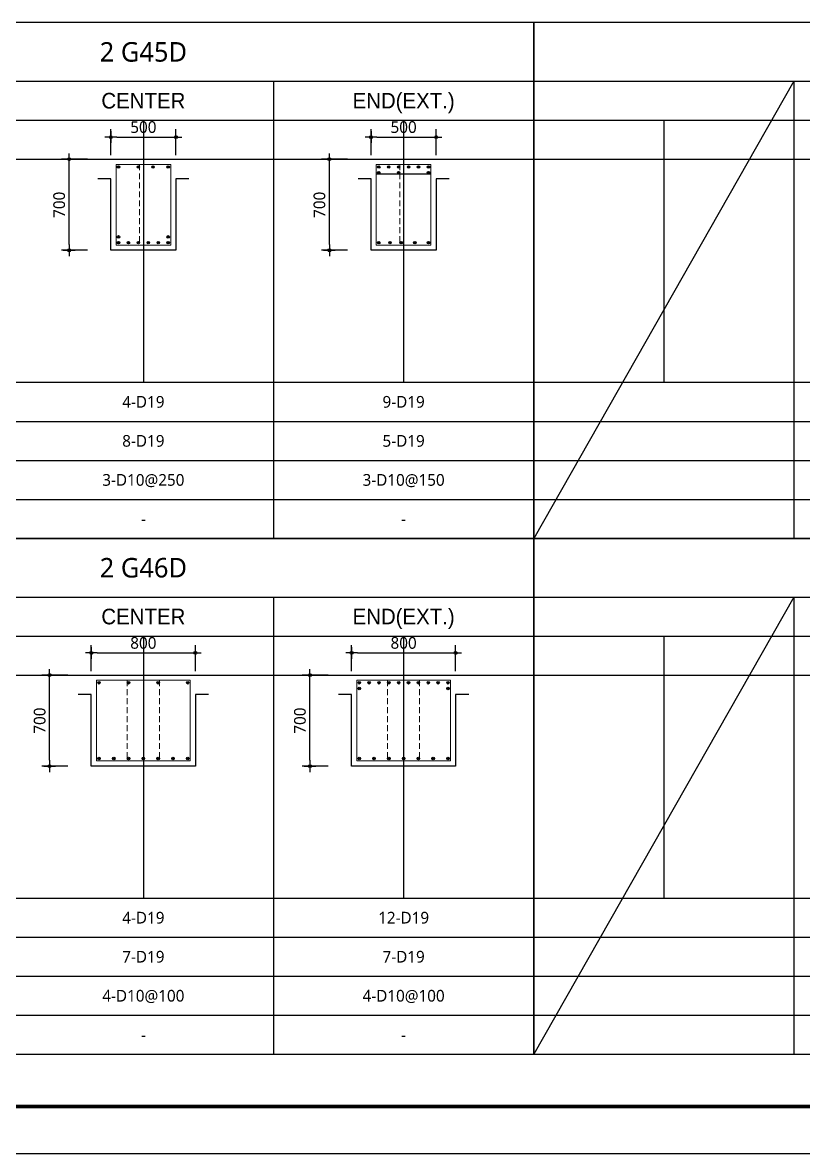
# Model space of a CAD drawing. Header units: millimetres. Extents: x 0 to 252030, y -124740 to 196020.
# Drawn here: x 137825 to 143825, y 124740 to 133430 of the extents above; entities that cross this region are included whole.
import ezdxf
from ezdxf.enums import TextEntityAlignment as Align

# ---------------------------------------------------------------- set-up
doc = ezdxf.new("R2010")
doc.units = ezdxf.units.MM
doc.header["$LTSCALE"] = 30
doc.linetypes.add('HID', pattern=[2.3, 1.5, -0.8])
doc.layers.get('DEFPOINTS').update_dxf_attribs({"color": 142})
for name, color, linetype in [('0-SEC1', 3, 'Continuous'), ('CON', 2, 'Continuous'), ('DIM', 7, 'Continuous'), ('ETC', 7, 'Continuous'), ('S-철근', 3, 'Continuous'), ('SHEET', 7, 'Continuous'), ('TXT', 3, 'Continuous'), ('XR-FORM_(도룡동)$0$Sheet', 7, 'Continuous')]:
    doc.layers.add(name, color=color, linetype=linetype)
doc.layers.add('Stirrup', color=1, linetype='Continuous', lineweight=0)
doc.layers.add('TieBar', color=7, linetype='HID', lineweight=0)
doc.styles.get("Standard").update_dxf_attribs({"font": 'malgun.ttf'})
doc.styles.add('돋움', font='Dotum.ttf')
doc.styles.add('맑은 고딕', font='malgun.ttf')
doc.dimstyles.new('30NDIM', dxfattribs={"dimscale": 50, "dimtxt": 3, "dimasz": 1.5, "dimexe": 2, "dimexo": 6, "dimgap": 1, "dimtad": 1, "dimdec": 0, "dimrnd": 0.25, "dimzin": 0, "dimdsep": 46, "dimtxsty": 'Standard', "dimblk": 'Z_DOT', "dimcen": 5, "dimclrd": 256, "dimclre": 256, "dimclrt": 3, "dimadec": 0, "dimazin": 0, "dimtm": 1e-09, "dimtfac": 1, "dimtdec": 0, "dimtix": 1, "dimtmove": 2, "dimatfit": 1, "dimldrblk": 'Z_DOT', "dimfxl": 1, "dimtolj": 1, "dimtzin": 0, "dimarcsym": 0})

# ---------------------------------------------------------------- blocks, each defined once
blk = doc.blocks.new('XR-FORM_(도룡동)$0$S')
at = {"layer": 'XR-FORM_(도룡동)$0$Sheet', "const_width": 100}
blk.add_lwpolyline([(1850, 57950), (82250, 57950), (82250, 1200), (1850, 1200)], close=True, dxfattribs=at)
blk = doc.blocks.new('XR-FORM_(도룡동)', base_point=(101.33, -56114.51))
at = {"layer": 'DEFPOINTS'}
blk.add_lwpolyline([(0, 0), (420, 0), (420, 297), (0, 297)], close=True, dxfattribs=at)
at = {"xscale": 0.005, "yscale": 0.005, "zscale": 0.005}
blk.add_blockref('XR-FORM_(도룡동)$0$S', (-0.25, 0), dxfattribs=at)
blk = doc.blocks.new('4등분')
at = {"layer": 'DEFPOINTS'}
for p, q in [((1000, 3214.5), (1000, 1200)), ((3000, 3214.5), (3000, 1200)), ((5000, 3214.5), (5000, 1200)), ((0, 2914.5), (6000, 2914.5))]:
    blk.add_line(p, q, dxfattribs=at)
at = {"layer": 'SHEET'}
blk.add_line((0, 3514.5), (6000, 3514.5), dxfattribs=at)
at = {"layer": 'SHEET', "color": 6}
for p, q in [((2000, 3514.5), (2000, 0)), ((4000, 3514.5), (4000, 0)), ((0, 3214.5), (6000, 3214.5)), ((0, 1200), (6000, 1200)), ((0, 900), (6000, 900)), ((0, 600), (6000, 600)), ((0, 300), (6000, 300))]:
    blk.add_line(p, q, dxfattribs=at)
at = {"layer": 'SHEET'}
blk.add_lwpolyline([(6000, 3964.5), (0, 3964.5), (0, 0), (6000, 0)], close=True, dxfattribs=at)
blk = doc.blocks.new('Z_DOT')
at = {"layer": 'DIM', "color": 0}
for p, q in [((-1, 0), (1, 0)), ((0, -1), (0, 1))]:
    blk.add_line(p, q, dxfattribs=at)
for radius in [0.25, 0.125]:
    blk.add_circle((0, 0), radius, dxfattribs=at)
blk = doc.blocks.new('*D427')
at = {"layer": 'DEFPOINTS', "color": 0, "transparency": 16777216}
for p in [(139003, 132550.7), (138503, 132230.5), (139003, 132230.5)]:
    blk.add_point(p, dxfattribs=at)
at = {"layer": 'DIM', "lineweight": -2, "transparency": 16777216}
for p, q in [((138503, 132410.5), (138503, 132610.7)), ((138548, 132550.7), (138958, 132550.7)), ((139003, 132410.5), (139003, 132610.7))]:
    blk.add_line(p, q, dxfattribs=at)
at = {"layer": 'DIM', "lineweight": -2, "transparency": 16777216, "xscale": 45, "yscale": 45, "zscale": 45, "rotation": 180}
blk.add_blockref('Z_DOT', (138503, 132550.7), dxfattribs=at)
at = {"layer": 'DIM', "lineweight": -2, "transparency": 16777216, "xscale": 45, "yscale": 45, "zscale": 45}
blk.add_blockref('Z_DOT', (139003, 132550.7), dxfattribs=at)
at = {"layer": 'DIM', "color": 3, "transparency": 16777216, "insert": (138753, 132627.1), "char_height": 90, "attachment_point": 5}
blk.add_mtext('\\A1;500', dxfattribs=at)
blk = doc.blocks.new('*D428')
at = {"layer": 'DEFPOINTS', "color": 0, "transparency": 16777216}
for p in [(138182.8, 132380.5), (138503, 132380.5), (138503, 131680.5)]:
    blk.add_point(p, dxfattribs=at)
at = {"layer": 'DIM', "lineweight": -2, "transparency": 16777216}
for p, q in [((138323, 132380.5), (138122.8, 132380.5)), ((138182.8, 131725.5), (138182.8, 132335.5)), ((138323, 131680.5), (138122.8, 131680.5))]:
    blk.add_line(p, q, dxfattribs=at)
at = {"layer": 'DIM', "lineweight": -2, "transparency": 16777216, "xscale": 45, "yscale": 45, "zscale": 45}
for p, rotation in [((138182.8, 132380.5), 90), ((138182.8, 131680.5), 270)]:
    blk.add_blockref('Z_DOT', p, dxfattribs=dict(at, rotation=rotation))
at = {"layer": 'DIM', "color": 3, "transparency": 16777216, "insert": (138106.4, 132030.5), "char_height": 90, "attachment_point": 5, "rotation": 90}
blk.add_mtext('\\A1;700', dxfattribs=at)
blk = doc.blocks.new('*D429')
at = {"layer": 'DEFPOINTS', "color": 0, "transparency": 16777216}
for p in [(141003, 132550.7), (140503, 132230.5), (141003, 132230.5)]:
    blk.add_point(p, dxfattribs=at)
at = {"layer": 'DIM', "lineweight": -2, "transparency": 16777216}
for p, q in [((140503, 132410.5), (140503, 132610.7)), ((140548, 132550.7), (140958, 132550.7)), ((141003, 132410.5), (141003, 132610.7))]:
    blk.add_line(p, q, dxfattribs=at)
at = {"layer": 'DIM', "lineweight": -2, "transparency": 16777216, "xscale": 45, "yscale": 45, "zscale": 45, "rotation": 180}
blk.add_blockref('Z_DOT', (140503, 132550.7), dxfattribs=at)
at = {"layer": 'DIM', "lineweight": -2, "transparency": 16777216, "xscale": 45, "yscale": 45, "zscale": 45}
blk.add_blockref('Z_DOT', (141003, 132550.7), dxfattribs=at)
at = {"layer": 'DIM', "color": 3, "transparency": 16777216, "insert": (140753, 132627.1), "char_height": 90, "attachment_point": 5}
blk.add_mtext('\\A1;500', dxfattribs=at)
blk = doc.blocks.new('*D430')
at = {"layer": 'DEFPOINTS', "color": 0, "transparency": 16777216}
for p in [(140182.8, 132380.5), (140503, 132380.5), (140503, 131680.5)]:
    blk.add_point(p, dxfattribs=at)
at = {"layer": 'DIM', "lineweight": -2, "transparency": 16777216}
for p, q in [((140323, 132380.5), (140122.8, 132380.5)), ((140182.8, 131725.5), (140182.8, 132335.5)), ((140323, 131680.5), (140122.8, 131680.5))]:
    blk.add_line(p, q, dxfattribs=at)
at = {"layer": 'DIM', "lineweight": -2, "transparency": 16777216, "xscale": 45, "yscale": 45, "zscale": 45}
for p, rotation in [((140182.8, 132380.5), 90), ((140182.8, 131680.5), 270)]:
    blk.add_blockref('Z_DOT', p, dxfattribs=dict(at, rotation=rotation))
at = {"layer": 'DIM', "color": 3, "transparency": 16777216, "insert": (140106.4, 132030.5), "char_height": 90, "attachment_point": 5, "rotation": 90}
blk.add_mtext('\\A1;700', dxfattribs=at)
blk = doc.blocks.new('*D437')
at = {"layer": 'DEFPOINTS', "color": 0, "transparency": 16777216}
for p in [(139153, 128586.2), (138353, 128266), (139153, 128266)]:
    blk.add_point(p, dxfattribs=at)
at = {"layer": 'DIM', "lineweight": -2, "transparency": 16777216}
for p, q in [((138353, 128446), (138353, 128646.2)), ((139153, 128446), (139153, 128646.2)), ((138398, 128586.2), (139108, 128586.2))]:
    blk.add_line(p, q, dxfattribs=at)
at = {"layer": 'DIM', "lineweight": -2, "transparency": 16777216, "xscale": 45, "yscale": 45, "zscale": 45, "rotation": 180}
blk.add_blockref('Z_DOT', (138353, 128586.2), dxfattribs=at)
at = {"layer": 'DIM', "lineweight": -2, "transparency": 16777216, "xscale": 45, "yscale": 45, "zscale": 45}
blk.add_blockref('Z_DOT', (139153, 128586.2), dxfattribs=at)
at = {"layer": 'DIM', "color": 3, "transparency": 16777216, "insert": (138753, 128662.6), "char_height": 90, "attachment_point": 5}
blk.add_mtext('\\A1;800', dxfattribs=at)
blk = doc.blocks.new('*D438')
at = {"layer": 'DEFPOINTS', "color": 0, "transparency": 16777216}
for p in [(138032.8, 128416), (138353, 128416), (138353, 127716)]:
    blk.add_point(p, dxfattribs=at)
at = {"layer": 'DIM', "lineweight": -2, "transparency": 16777216}
for p, q in [((138173, 128416), (137972.8, 128416)), ((138032.8, 127761), (138032.8, 128371)), ((138173, 127716), (137972.8, 127716))]:
    blk.add_line(p, q, dxfattribs=at)
at = {"layer": 'DIM', "lineweight": -2, "transparency": 16777216, "xscale": 45, "yscale": 45, "zscale": 45}
for p, rotation in [((138032.8, 128416), 90), ((138032.8, 127716), 270)]:
    blk.add_blockref('Z_DOT', p, dxfattribs=dict(at, rotation=rotation))
at = {"layer": 'DIM', "color": 3, "transparency": 16777216, "insert": (137956.4, 128066), "char_height": 90, "attachment_point": 5, "rotation": 90}
blk.add_mtext('\\A1;700', dxfattribs=at)
blk = doc.blocks.new('*D439')
at = {"layer": 'DEFPOINTS', "color": 0, "transparency": 16777216}
for p in [(141153, 128586.2), (140353, 128266), (141153, 128266)]:
    blk.add_point(p, dxfattribs=at)
at = {"layer": 'DIM', "lineweight": -2, "transparency": 16777216}
for p, q in [((140353, 128446), (140353, 128646.2)), ((141153, 128446), (141153, 128646.2)), ((140398, 128586.2), (141108, 128586.2))]:
    blk.add_line(p, q, dxfattribs=at)
at = {"layer": 'DIM', "lineweight": -2, "transparency": 16777216, "xscale": 45, "yscale": 45, "zscale": 45, "rotation": 180}
blk.add_blockref('Z_DOT', (140353, 128586.2), dxfattribs=at)
at = {"layer": 'DIM', "lineweight": -2, "transparency": 16777216, "xscale": 45, "yscale": 45, "zscale": 45}
blk.add_blockref('Z_DOT', (141153, 128586.2), dxfattribs=at)
at = {"layer": 'DIM', "color": 3, "transparency": 16777216, "insert": (140753, 128662.6), "char_height": 90, "attachment_point": 5}
blk.add_mtext('\\A1;800', dxfattribs=at)
blk = doc.blocks.new('*D440')
at = {"layer": 'DEFPOINTS', "color": 0, "transparency": 16777216}
for p in [(140032.8, 128416), (140353, 128416), (140353, 127716)]:
    blk.add_point(p, dxfattribs=at)
at = {"layer": 'DIM', "lineweight": -2, "transparency": 16777216}
for p, q in [((140173, 128416), (139972.8, 128416)), ((140032.8, 127761), (140032.8, 128371)), ((140173, 127716), (139972.8, 127716))]:
    blk.add_line(p, q, dxfattribs=at)
at = {"layer": 'DIM', "lineweight": -2, "transparency": 16777216, "xscale": 45, "yscale": 45, "zscale": 45}
for p, rotation in [((140032.8, 128416), 90), ((140032.8, 127716), 270)]:
    blk.add_blockref('Z_DOT', p, dxfattribs=dict(at, rotation=rotation))
at = {"layer": 'DIM', "color": 3, "transparency": 16777216, "insert": (139956.4, 128066), "char_height": 90, "attachment_point": 5, "rotation": 90}
blk.add_mtext('\\A1;700', dxfattribs=at)

msp = doc.modelspace()

# ---------------------------------------------------------------- hatches: boundary and pattern name
at = {"layer": 'S-철근'}
h = msp.add_hatch(color=256, dxfattribs=at)
edge = h.paths.add_edge_path()
edge.add_arc((138562.08013, 132321.41992), 9.55, 0, 180)
edge.add_arc((138562.08013, 132321.41992), 9.55, 180, 360)
h = msp.add_hatch(color=256, dxfattribs=at)
edge = h.paths.add_edge_path()
edge.add_arc((138714.81613, 132321.41992), 9.55, 0, 180)
edge.add_arc((138714.81613, 132321.41992), 9.55, 180, 360)
h = msp.add_hatch(color=256, dxfattribs=at)
edge = h.paths.add_edge_path()
edge.add_arc((138827.02847, 132321.41992), 9.55, 0, 180)
edge.add_arc((138827.02847, 132321.41992), 9.55, 180, 360)
h = msp.add_hatch(color=256, dxfattribs=at)
edge = h.paths.add_edge_path()
edge.add_arc((138943.92013, 132321.41992), 9.55, 0, 180)
edge.add_arc((138943.92013, 132321.41992), 9.55, 180, 360)
h = msp.add_hatch(color=256, dxfattribs=at)
edge = h.paths.add_edge_path()
edge.add_arc((140562.08013, 132321.41992), 9.55, 0, 180)
edge.add_arc((140562.08013, 132321.41992), 9.55, 180, 360)
h = msp.add_hatch(color=256, dxfattribs=at)
edge = h.paths.add_edge_path()
edge.add_arc((140562.08013, 132277.31992), 9.55, 0, 180)
edge.add_arc((140562.08013, 132277.31992), 9.55, 180, 360)
h = msp.add_hatch(color=256, dxfattribs=at)
edge = h.paths.add_edge_path()
edge.add_arc((140638.44813, 132321.41992), 9.55, 0, 180)
edge.add_arc((140638.44813, 132321.41992), 9.55, 180, 360)
h = msp.add_hatch(color=256, dxfattribs=at)
edge = h.paths.add_edge_path()
edge.add_arc((140714.81613, 132321.41992), 9.55, 0, 180)
edge.add_arc((140714.81613, 132321.41992), 9.55, 180, 360)
h = msp.add_hatch(color=256, dxfattribs=at)
edge = h.paths.add_edge_path()
edge.add_arc((140714.81613, 132277.31992), 9.55, 0, 180)
edge.add_arc((140714.81613, 132277.31992), 9.55, 180, 360)
h = msp.add_hatch(color=256, dxfattribs=at)
edge = h.paths.add_edge_path()
edge.add_arc((140791.18413, 132321.41992), 9.55, 0, 180)
edge.add_arc((140791.18413, 132321.41992), 9.55, 180, 360)
h = msp.add_hatch(color=256, dxfattribs=at)
edge = h.paths.add_edge_path()
edge.add_arc((140867.55213, 132321.41992), 9.55, 0, 180)
edge.add_arc((140867.55213, 132321.41992), 9.55, 180, 360)
h = msp.add_hatch(color=256, dxfattribs=at)
edge = h.paths.add_edge_path()
edge.add_arc((140943.92013, 132321.41992), 9.55, 0, 180)
edge.add_arc((140943.92013, 132321.41992), 9.55, 180, 360)
h = msp.add_hatch(color=256, dxfattribs=at)
edge = h.paths.add_edge_path()
edge.add_arc((140943.92013, 132277.31992), 9.55, 0, 180)
edge.add_arc((140943.92013, 132277.31992), 9.55, 180, 360)
h = msp.add_hatch(color=256, dxfattribs=at)
edge = h.paths.add_edge_path()
edge.add_arc((138562.08013, 131783.67992), 9.55, 0, 180)
edge.add_arc((138562.08013, 131783.67992), 9.55, 180, 360)
h = msp.add_hatch(color=256, dxfattribs=at)
edge = h.paths.add_edge_path()
edge.add_arc((138562.08013, 131739.57992), 9.55, 0, 180)
edge.add_arc((138562.08013, 131739.57992), 9.55, 180, 360)
h = msp.add_hatch(color=256, dxfattribs=at)
edge = h.paths.add_edge_path()
edge.add_arc((138638.44813, 131739.57992), 9.55, 0, 180)
edge.add_arc((138638.44813, 131739.57992), 9.55, 180, 360)
h = msp.add_hatch(color=256, dxfattribs=at)
edge = h.paths.add_edge_path()
edge.add_arc((138714.81613, 131739.57992), 9.55, 0, 180)
edge.add_arc((138714.81613, 131739.57992), 9.55, 180, 360)
h = msp.add_hatch(color=256, dxfattribs=at)
edge = h.paths.add_edge_path()
edge.add_arc((138791.18413, 131739.57992), 9.55, 0, 180)
edge.add_arc((138791.18413, 131739.57992), 9.55, 180, 360)
h = msp.add_hatch(color=256, dxfattribs=at)
edge = h.paths.add_edge_path()
edge.add_arc((138867.55213, 131739.57992), 9.55, 0, 180)
edge.add_arc((138867.55213, 131739.57992), 9.55, 180, 360)
h = msp.add_hatch(color=256, dxfattribs=at)
edge = h.paths.add_edge_path()
edge.add_arc((138943.92013, 131783.67992), 9.55, 0, 180)
edge.add_arc((138943.92013, 131783.67992), 9.55, 180, 360)
h = msp.add_hatch(color=256, dxfattribs=at)
edge = h.paths.add_edge_path()
edge.add_arc((138943.92013, 131739.57992), 9.55, 0, 180)
edge.add_arc((138943.92013, 131739.57992), 9.55, 180, 360)
h = msp.add_hatch(color=256, dxfattribs=at)
edge = h.paths.add_edge_path()
edge.add_arc((140562.08013, 131739.57992), 9.55, 0, 180)
edge.add_arc((140562.08013, 131739.57992), 9.55, 180, 360)
h = msp.add_hatch(color=256, dxfattribs=at)
edge = h.paths.add_edge_path()
edge.add_arc((140647.99813, 131739.57992), 9.55, 0, 180)
edge.add_arc((140647.99813, 131739.57992), 9.55, 180, 360)
h = msp.add_hatch(color=256, dxfattribs=at)
edge = h.paths.add_edge_path()
edge.add_arc((140733.91613, 131739.57992), 9.55, 0, 180)
edge.add_arc((140733.91613, 131739.57992), 9.55, 180, 360)
h = msp.add_hatch(color=256, dxfattribs=at)
edge = h.paths.add_edge_path()
edge.add_arc((140838.91813, 131739.57992), 9.55, 0, 180)
edge.add_arc((140838.91813, 131739.57992), 9.55, 180, 360)
h = msp.add_hatch(color=256, dxfattribs=at)
edge = h.paths.add_edge_path()
edge.add_arc((140943.92013, 131739.57992), 9.55, 0, 180)
edge.add_arc((140943.92013, 131739.57992), 9.55, 180, 360)
h = msp.add_hatch(color=256, dxfattribs=at)
edge = h.paths.add_edge_path()
edge.add_arc((138412.08013, 128356.91992), 9.55, 0, 180)
edge.add_arc((138412.08013, 128356.91992), 9.55, 180, 360)
h = msp.add_hatch(color=256, dxfattribs=at)
edge = h.paths.add_edge_path()
edge.add_arc((138639.36013, 128356.91992), 9.55, 0, 180)
edge.add_arc((138639.36013, 128356.91992), 9.55, 180, 360)
h = msp.add_hatch(color=256, dxfattribs=at)
edge = h.paths.add_edge_path()
edge.add_arc((138866.64013, 128356.91992), 9.55, 0, 180)
edge.add_arc((138866.64013, 128356.91992), 9.55, 180, 360)
h = msp.add_hatch(color=256, dxfattribs=at)
edge = h.paths.add_edge_path()
edge.add_arc((139093.92013, 128356.91992), 9.55, 0, 180)
edge.add_arc((139093.92013, 128356.91992), 9.55, 180, 360)
h = msp.add_hatch(color=256, dxfattribs=at)
edge = h.paths.add_edge_path()
edge.add_arc((140412.08013, 128356.91992), 9.55, 0, 180)
edge.add_arc((140412.08013, 128356.91992), 9.55, 180, 360)
h = msp.add_hatch(color=256, dxfattribs=at)
edge = h.paths.add_edge_path()
edge.add_arc((140487.84013, 128356.91992), 9.55, 0, 180)
edge.add_arc((140487.84013, 128356.91992), 9.55, 180, 360)
h = msp.add_hatch(color=256, dxfattribs=at)
edge = h.paths.add_edge_path()
edge.add_arc((140563.60013, 128356.91992), 9.55, 0, 180)
edge.add_arc((140563.60013, 128356.91992), 9.55, 180, 360)
h = msp.add_hatch(color=256, dxfattribs=at)
edge = h.paths.add_edge_path()
edge.add_arc((140639.36013, 128356.91992), 9.55, 0, 180)
edge.add_arc((140639.36013, 128356.91992), 9.55, 180, 360)
h = msp.add_hatch(color=256, dxfattribs=at)
edge = h.paths.add_edge_path()
edge.add_arc((140715.12013, 128356.91992), 9.55, 0, 180)
edge.add_arc((140715.12013, 128356.91992), 9.55, 180, 360)
h = msp.add_hatch(color=256, dxfattribs=at)
edge = h.paths.add_edge_path()
edge.add_arc((140790.88013, 128356.91992), 9.55, 0, 180)
edge.add_arc((140790.88013, 128356.91992), 9.55, 180, 360)
h = msp.add_hatch(color=256, dxfattribs=at)
edge = h.paths.add_edge_path()
edge.add_arc((140866.64013, 128356.91992), 9.55, 0, 180)
edge.add_arc((140866.64013, 128356.91992), 9.55, 180, 360)
h = msp.add_hatch(color=256, dxfattribs=at)
edge = h.paths.add_edge_path()
edge.add_arc((140942.40013, 128356.91992), 9.55, 0, 180)
edge.add_arc((140942.40013, 128356.91992), 9.55, 180, 360)
h = msp.add_hatch(color=256, dxfattribs=at)
edge = h.paths.add_edge_path()
edge.add_arc((141018.16013, 128356.91992), 9.55, 0, 180)
edge.add_arc((141018.16013, 128356.91992), 9.55, 180, 360)
h = msp.add_hatch(color=256, dxfattribs=at)
edge = h.paths.add_edge_path()
edge.add_arc((141093.92013, 128356.91992), 9.55, 0, 180)
edge.add_arc((141093.92013, 128356.91992), 9.55, 180, 360)
h = msp.add_hatch(color=256, dxfattribs=at)
edge = h.paths.add_edge_path()
edge.add_arc((140412.08013, 128312.81992), 9.55, 0, 180)
edge.add_arc((140412.08013, 128312.81992), 9.55, 180, 360)
h = msp.add_hatch(color=256, dxfattribs=at)
edge = h.paths.add_edge_path()
edge.add_arc((141093.92013, 128312.81992), 9.55, 0, 180)
edge.add_arc((141093.92013, 128312.81992), 9.55, 180, 360)
h = msp.add_hatch(color=256, dxfattribs=at)
edge = h.paths.add_edge_path()
edge.add_arc((138412.08013, 127775.07992), 9.55, 0, 180)
edge.add_arc((138412.08013, 127775.07992), 9.55, 180, 360)
h = msp.add_hatch(color=256, dxfattribs=at)
edge = h.paths.add_edge_path()
edge.add_arc((138525.72013, 127775.07992), 9.55, 0, 180)
edge.add_arc((138525.72013, 127775.07992), 9.55, 180, 360)
h = msp.add_hatch(color=256, dxfattribs=at)
edge = h.paths.add_edge_path()
edge.add_arc((138639.36013, 127775.07992), 9.55, 0, 180)
edge.add_arc((138639.36013, 127775.07992), 9.55, 180, 360)
h = msp.add_hatch(color=256, dxfattribs=at)
edge = h.paths.add_edge_path()
edge.add_arc((138753.00013, 127775.07992), 9.55, 0, 180)
edge.add_arc((138753.00013, 127775.07992), 9.55, 180, 360)
h = msp.add_hatch(color=256, dxfattribs=at)
edge = h.paths.add_edge_path()
edge.add_arc((138866.64013, 127775.07992), 9.55, 0, 180)
edge.add_arc((138866.64013, 127775.07992), 9.55, 180, 360)
h = msp.add_hatch(color=256, dxfattribs=at)
edge = h.paths.add_edge_path()
edge.add_arc((138980.28013, 127775.07992), 9.55, 0, 180)
edge.add_arc((138980.28013, 127775.07992), 9.55, 180, 360)
h = msp.add_hatch(color=256, dxfattribs=at)
edge = h.paths.add_edge_path()
edge.add_arc((139093.92013, 127775.07992), 9.55, 0, 180)
edge.add_arc((139093.92013, 127775.07992), 9.55, 180, 360)
h = msp.add_hatch(color=256, dxfattribs=at)
edge = h.paths.add_edge_path()
edge.add_arc((140412.08013, 127775.07992), 9.55, 0, 180)
edge.add_arc((140412.08013, 127775.07992), 9.55, 180, 360)
h = msp.add_hatch(color=256, dxfattribs=at)
edge = h.paths.add_edge_path()
edge.add_arc((140525.72013, 127775.07992), 9.55, 0, 180)
edge.add_arc((140525.72013, 127775.07992), 9.55, 180, 360)
h = msp.add_hatch(color=256, dxfattribs=at)
edge = h.paths.add_edge_path()
edge.add_arc((140639.36013, 127775.07992), 9.55, 0, 180)
edge.add_arc((140639.36013, 127775.07992), 9.55, 180, 360)
h = msp.add_hatch(color=256, dxfattribs=at)
edge = h.paths.add_edge_path()
edge.add_arc((140753.00013, 127775.07992), 9.55, 0, 180)
edge.add_arc((140753.00013, 127775.07992), 9.55, 180, 360)
h = msp.add_hatch(color=256, dxfattribs=at)
edge = h.paths.add_edge_path()
edge.add_arc((140866.64013, 127775.07992), 9.55, 0, 180)
edge.add_arc((140866.64013, 127775.07992), 9.55, 180, 360)
h = msp.add_hatch(color=256, dxfattribs=at)
edge = h.paths.add_edge_path()
edge.add_arc((140980.28013, 127775.07992), 9.55, 0, 180)
edge.add_arc((140980.28013, 127775.07992), 9.55, 180, 360)
h = msp.add_hatch(color=256, dxfattribs=at)
edge = h.paths.add_edge_path()
edge.add_arc((141093.92013, 127775.07992), 9.55, 0, 180)
edge.add_arc((141093.92013, 127775.07992), 9.55, 180, 360)

# ---------------------------------------------------------------- linework, layer by layer
at = {"layer": 'CON', "color": 8}
for p, q in [((138403.00013, 132380.49992), (139103.00013, 132380.49992)), ((140403.00013, 132380.49992), (141103.00013, 132380.49992)), ((138253.00013, 128415.99992), (139253.00013, 128415.99992)), ((140253.00013, 128415.99992), (141253.00013, 128415.99992))]:
    msp.add_line(p, q, dxfattribs=at)
for points in [[(139103.00013, 132230.49992), (139003.00013, 132230.49992), (139003.00013, 131680.49992), (138503.00013, 131680.49992), (138503.00013, 132230.49992), (138403.00013, 132230.49992)], [(141103.00013, 132230.49992), (141003.00013, 132230.49992), (141003.00013, 131680.49992), (140503.00013, 131680.49992), (140503.00013, 132230.49992), (140403.00013, 132230.49992)], [(139253.00013, 128265.99992), (139153.00013, 128265.99992), (139153.00013, 127715.99992), (138353.00013, 127715.99992), (138353.00013, 128265.99992), (138253.00013, 128265.99992)], [(141253.00013, 128265.99992), (141153.00013, 128265.99992), (141153.00013, 127715.99992), (140353.00013, 127715.99992), (140353.00013, 128265.99992), (140253.00013, 128265.99992)]]:
    msp.add_lwpolyline(points, dxfattribs=at)
at = {"layer": 'ETC', "color": 8}
msp.add_line((140543.00013, 132267.76992), (140963.00013, 132267.76992), dxfattribs=at)
at = {"layer": 'S-철근'}
for centre in [(138562.08013, 132321.41992), (138714.81613, 132321.41992), (138827.02847, 132321.41992), (138943.92013, 132321.41992), (140562.08013, 132321.41992), (140562.08013, 132277.31992), (140638.44813, 132321.41992), (140714.81613, 132321.41992), (140714.81613, 132277.31992), (140791.18413, 132321.41992), (140867.55213, 132321.41992), (140943.92013, 132321.41992), (140943.92013, 132277.31992), (138562.08013, 131783.67992), (138562.08013, 131739.57992), (138638.44813, 131739.57992), (138714.81613, 131739.57992), (138791.18413, 131739.57992), (138867.55213, 131739.57992), (138943.92013, 131783.67992), (138943.92013, 131739.57992), (140562.08013, 131739.57992), (140647.99813, 131739.57992), (140733.91613, 131739.57992), (140838.91813, 131739.57992), (140943.92013, 131739.57992), (138412.08013, 128356.91992), (138639.36013, 128356.91992), (138866.64013, 128356.91992), (139093.92013, 128356.91992), (140412.08013, 128356.91992), (140487.84013, 128356.91992), (140563.60013, 128356.91992), (140639.36013, 128356.91992), (140715.12013, 128356.91992), (140790.88013, 128356.91992), (140866.64013, 128356.91992), (140942.40013, 128356.91992), (141018.16013, 128356.91992), (141093.92013, 128356.91992), (140412.08013, 128312.81992), (141093.92013, 128312.81992), (138412.08013, 127775.07992), (138525.72013, 127775.07992), (138639.36013, 127775.07992), (138753.00013, 127775.07992), (138866.64013, 127775.07992), (138980.28013, 127775.07992), (139093.92013, 127775.07992), (140412.08013, 127775.07992), (140525.72013, 127775.07992), (140639.36013, 127775.07992), (140753.00013, 127775.07992), (140866.64013, 127775.07992), (140980.28013, 127775.07992), (141093.92013, 127775.07992)]:
    msp.add_circle(centre, 9.55, dxfattribs=at)
at = {"layer": 'SHEET'}
for p, q in [((143753.00013, 132980.49992), (141753.00013, 129465.99992)), ((143753.00013, 129015.99992), (141753.00013, 125501.49992))]:
    msp.add_line(p, q, dxfattribs=at)
at = {"layer": 'Stirrup', "color": 3}
for points in [[(138543.00013, 131720.49992), (138543.00013, 132340.49992), (138963.00013, 132340.49992), (138963.00013, 131720.49992), (138543.00013, 131720.49992)], [(140543.00013, 131720.49992), (140543.00013, 132340.49992), (140963.00013, 132340.49992), (140963.00013, 131720.49992), (140543.00013, 131720.49992)], [(138393.00013, 127755.99992), (138393.00013, 128375.99992), (139113.00013, 128375.99992), (139113.00013, 127755.99992), (138393.00013, 127755.99992)], [(140393.00013, 127755.99992), (140393.00013, 128375.99992), (141113.00013, 128375.99992), (141113.00013, 127755.99992), (140393.00013, 127755.99992)]]:
    msp.add_lwpolyline(points, dxfattribs=at)
at = {"layer": 'TieBar'}
for p, q in [((138724.36613, 132340.49992), (138724.36613, 131720.49992)), ((140724.36613, 132340.49992), (140724.36613, 131720.49992)), ((138629.81013, 128375.99992), (138629.81013, 127755.99992)), ((138876.19013, 128375.99992), (138876.19013, 127755.99992)), ((140629.81013, 128375.99992), (140629.81013, 127755.99992)), ((140876.19013, 128375.99992), (140876.19013, 127755.99992))]:
    msp.add_line(p, q, dxfattribs=at)

# ---------------------------------------------------------------- block references
for p in [(135753.00013, 129465.99992), (141753.00013, 129465.99992), (135753.00013, 125501.49992), (141753.00013, 125501.49992)]:
    msp.add_blockref('4등분', p)
at = {"layer": '0-SEC1', "xscale": 60, "yscale": 60, "zscale": 60}
msp.add_blockref('XR-FORM_(도룡동)', (132110.02429, -3242130.57868), dxfattribs=at)

# ---------------------------------------------------------------- texts
at = {"layer": 'TXT', "color": 2, "style": '맑은 고딕'}
for s, p in [('2 G45D', (138753.00013, 133205.49992)), ('2 G46D', (138753.00013, 129240.99992))]:
    msp.add_text(s, height=150, dxfattribs=at).set_placement(p, align=Align.MIDDLE_CENTER)
at = {"layer": 'TXT'}
for s, height, style, p in [('CENTER', 120, '돋움', (138753.00013, 132830.49992)), ('END(EXT.)', 120, '돋움', (140753.00013, 132830.49992)), ('4-D19', 90, '맑은 고딕', (138753.00013, 130515.99992)), ('9-D19', 90, '맑은 고딕', (140753.00013, 130515.99992)), ('8-D19', 90, '맑은 고딕', (138753.00013, 130215.99992)), ('5-D19', 90, '맑은 고딕', (140753.00013, 130215.99992)), ('3-D10@250', 90, '맑은 고딕', (138753.00013, 129915.99992)), ('3-D10@150', 90, '맑은 고딕', (140753.00013, 129915.99992)), ('-', 90, '맑은 고딕', (138753.00013, 129615.99992)), ('-', 90, '맑은 고딕', (140753.00013, 129615.99992)), ('CENTER', 120, '돋움', (138753.00013, 128865.99992)), ('END(EXT.)', 120, '돋움', (140753.00013, 128865.99992)), ('4-D19', 90, '맑은 고딕', (138753.00013, 126551.49992)), ('12-D19', 90, '맑은 고딕', (140753.00013, 126551.49992)), ('7-D19', 90, '맑은 고딕', (138753.00013, 126251.49992)), ('7-D19', 90, '맑은 고딕', (140753.00013, 126251.49992)), ('4-D10@100', 90, '맑은 고딕', (138753.00013, 125951.49992)), ('4-D10@100', 90, '맑은 고딕', (140753.00013, 125951.49992)), ('-', 90, '맑은 고딕', (138753.00013, 125651.49992)), ('-', 90, '맑은 고딕', (140753.00013, 125651.49992))]:
    msp.add_text(s, height=height, dxfattribs=dict(at, style=style)).set_placement(p, align=Align.MIDDLE_CENTER)

# ---------------------------------------------------------------- dimensions: what is measured, and where the dimension line sits
at = {"layer": 'DIM'}
for base, p1, p2, picture, middle in [((139003.00013, 132550.65148), (138503.00013, 132230.49992), (139003.00013, 132230.49992), '*D427', (138753.00013, 132627.14945)), ((141003.00013, 132550.65148), (140503.00013, 132230.49992), (141003.00013, 132230.49992), '*D429', (140753.00013, 132627.14945)), ((139153.00013, 128586.15148), (138353.00013, 128265.99992), (139153.00013, 128265.99992), '*D437', (138753.00013, 128662.64945)), ((141153.00013, 128586.15148), (140353.00013, 128265.99992), (141153.00013, 128265.99992), '*D439', (140753.00013, 128662.64945))]:
    dim = msp.add_linear_dim(base=base, p1=p1, p2=p2, dimstyle='30NDIM', override={"dimscale": 30, "dimtxsty": 'Standard'}, dxfattribs=at)
    dim.commit()
    dim.dimension.update_dxf_attribs({"geometry": picture, "text_midpoint": middle})
for base, p1, p2, picture, middle in [((138182.84857, 132380.49992), (138503.00013, 131680.49992), (138503.00013, 132380.49992), '*D428', (138106.3506, 132030.49992)), ((140182.84857, 132380.49992), (140503.00013, 131680.49992), (140503.00013, 132380.49992), '*D430', (140106.3506, 132030.49992)), ((138032.84857, 128415.99992), (138353.00013, 127715.99992), (138353.00013, 128415.99992), '*D438', (137956.3506, 128065.99992)), ((140032.84857, 128415.99992), (140353.00013, 127715.99992), (140353.00013, 128415.99992), '*D440', (139956.3506, 128065.99992))]:
    dim = msp.add_linear_dim(base=base, p1=p1, p2=p2, angle=90, dimstyle='30NDIM', override={"dimscale": 30, "dimtxsty": 'Standard'}, dxfattribs=at)
    dim.commit()
    dim.dimension.update_dxf_attribs({"geometry": picture, "text_midpoint": middle})

doc.saveas('drawing.dxf')
